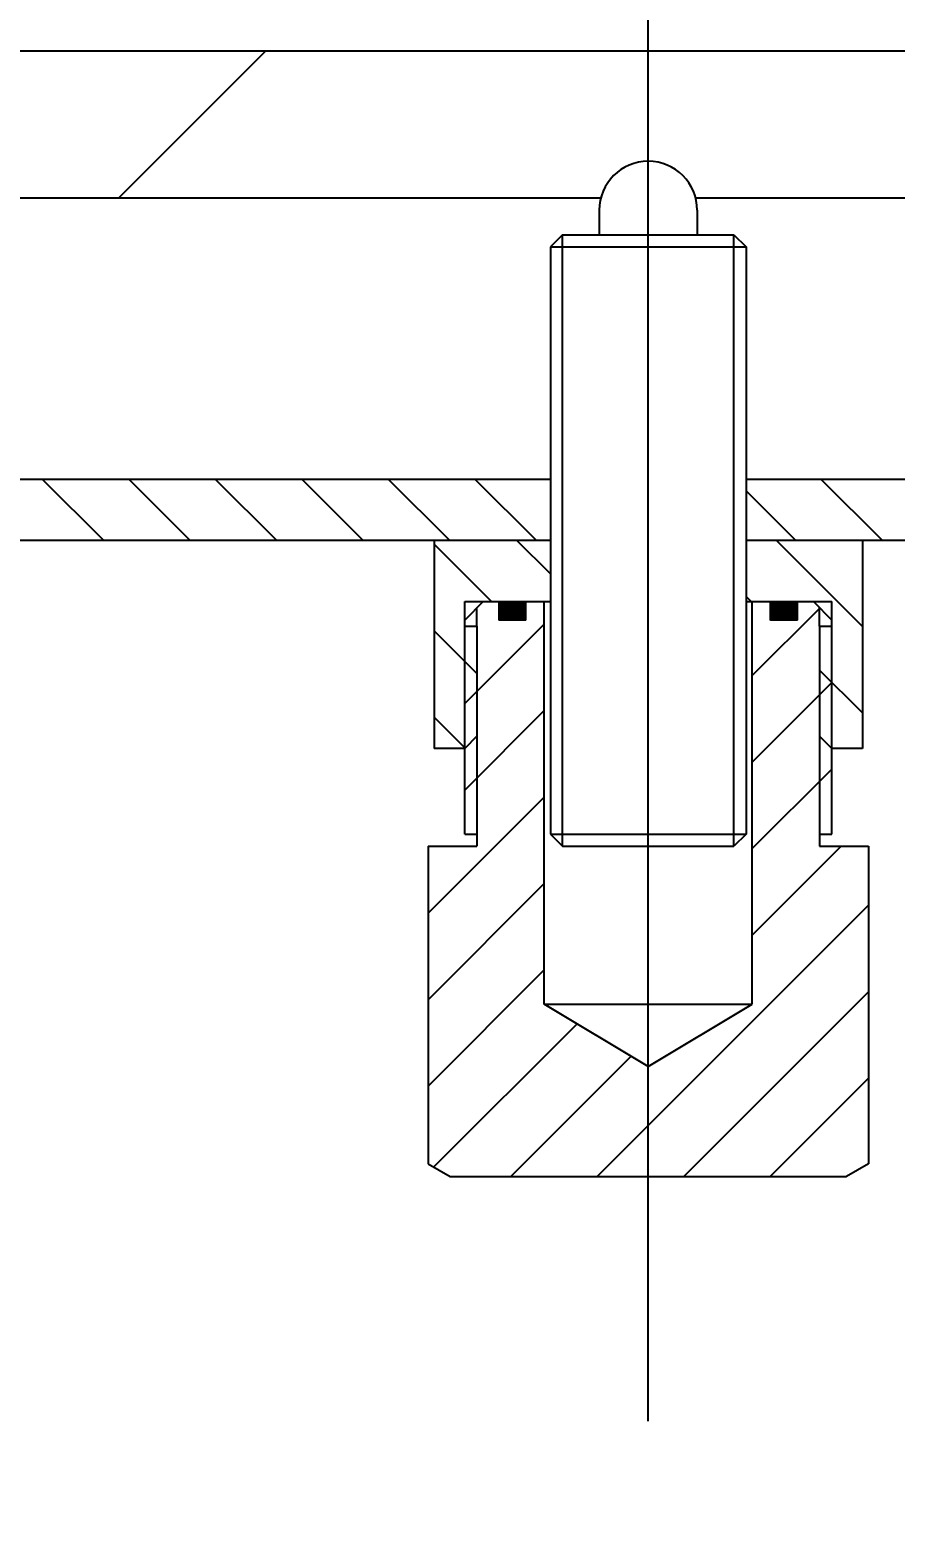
# Model space of a CAD drawing. Header units: millimetres. Extents: x 0 to 1189, y 0 to 841.
# Drawn here: x 217.76 to 224.84, y 715.84 to 728.07 of the extents above; entities that cross this region are included whole.
import ezdxf

# ---------------------------------------------------------------- set-up
doc = ezdxf.new("R2010")
doc.units = ezdxf.units.MM
doc.header["$LTSCALE"] = 65.395
doc.linetypes.add('CENTER', pattern=[0.6, 0.375, -0.075, 0.075, -0.075])
doc.layers.get('0').update_dxf_attribs({"linetype": 'CONTINUOUS'})
for name, color, linetype in [('ALL_AXIS', 7, 'CONTINUOUS'), ('ALL_CHAMFER', 7, 'CONTINUOUS'), ('ALL_DIMENSIONS', 7, 'CONTINUOUS')]:
    doc.layers.add(name, color=color, linetype=linetype)
doc.styles.get("Standard").update_dxf_attribs({"font": 'txt', "width": 0.7})
doc.dimstyles.new('DIMSTYLE_1', dxfattribs={"dimtxt": 3.5, "dimasz": 3, "dimexe": 0.18, "dimexo": 0.0625, "dimgap": 0.09, "dimtad": 1, "dimdec": 5, "dimlfac": 10, "dimdsep": 46, "dimtxsty": 'STANDARD', "dimblk": '_FILLED', "dimblk1": '_FILLED', "dimblk2": '_FILLED', "dimcen": 0.09, "dimadec": 0, "dimazin": 0, "dimtp": 2, "dimtm": 2, "dimtfac": 1, "dimtdec": 5, "dimtofl": 0, "dimtmove": 0, "dimatfit": 3, "dimldrblk": '_FILLED', "dimfxl": 1, "dimtolj": 1, "dimarcsym": 0})

# ---------------------------------------------------------------- blocks, each defined once
blk = doc.blocks.new('_FILLED')
at = {"color": 0, "linetype": 'BYBLOCK'}
blk.add_solid([(0, 0), (-1, 0.1667), (-1, -0.1667)], dxfattribs=at)
blk = doc.blocks.new('*D0')
at = {"layer": 'ALL_DIMENSIONS', "color": 2, "linetype": 'CONTINUOUS'}
for p, q in [((27.718, 722.401), (27.718, 595.901)), ((1064.818, 722.401), (1064.818, 612.208)), ((1064.818, 601.929), (1064.818, 595.901)), ((27.718, 597.901), (546.268, 597.901)), ((1064.818, 597.901), (546.268, 597.901))]:
    blk.add_line(p, q, dxfattribs=at)
at = {"layer": 'ALL_DIMENSIONS', "color": 2, "linetype": 'CONTINUOUS', "xscale": 3, "yscale": 3, "zscale": 3, "rotation": 180}
blk.add_blockref('_FILLED', (27.718, 597.901), dxfattribs=at)
at = {"layer": 'ALL_DIMENSIONS', "color": 2, "linetype": 'CONTINUOUS', "xscale": 3, "yscale": 3, "zscale": 3}
blk.add_blockref('_FILLED', (1064.818, 597.901), dxfattribs=at)
blk = doc.blocks.new('*D7')
at = {"layer": 'ALL_DIMENSIONS', "color": 2, "linetype": 'CONTINUOUS'}
for p, q in [((27.718, 722.401), (27.718, 587.901)), ((1127.218, 613.901), (1127.218, 587.901)), ((27.718, 589.901), (577.468, 589.901)), ((1127.218, 589.901), (577.468, 589.901))]:
    blk.add_line(p, q, dxfattribs=at)
at = {"layer": 'ALL_DIMENSIONS', "color": 2, "linetype": 'CONTINUOUS', "xscale": 3, "yscale": 3, "zscale": 3, "rotation": 180}
blk.add_blockref('_FILLED', (27.718, 589.901), dxfattribs=at)
at = {"layer": 'ALL_DIMENSIONS', "color": 2, "linetype": 'CONTINUOUS', "xscale": 3, "yscale": 3, "zscale": 3}
blk.add_blockref('_FILLED', (1127.218, 589.901), dxfattribs=at)
blk = doc.blocks.new('*D8')
at = {"layer": 'ALL_DIMENSIONS', "color": 2, "linetype": 'CONTINUOUS'}
for p, q in [((1151.568, 722.551), (1151.568, 578.96)), ((27.718, 722.401), (27.718, 578.96)), ((27.718, 580.96), (589.643, 580.96)), ((1151.568, 580.96), (589.643, 580.96))]:
    blk.add_line(p, q, dxfattribs=at)
at = {"layer": 'ALL_DIMENSIONS', "color": 2, "linetype": 'CONTINUOUS', "xscale": 3, "yscale": 3, "zscale": 3, "rotation": 180}
blk.add_blockref('_FILLED', (27.718, 580.96), dxfattribs=at)
at = {"layer": 'ALL_DIMENSIONS', "color": 2, "linetype": 'CONTINUOUS', "xscale": 3, "yscale": 3, "zscale": 3}
blk.add_blockref('_FILLED', (1151.568, 580.96), dxfattribs=at)

msp = doc.modelspace()

# ---------------------------------------------------------------- linework, layer by layer
at = {"color": 7, "linetype": 'CONTINUOUS'}
for p, q in [((241.2039348, 727.9007175), (207.0079788, 727.9007175)), ((222.4313672, 726.7007175), (213.2049921, 726.7007175)), ((241.5666996, 726.7007175), (223.2049921, 726.7007175)), ((222.1181797, 726.4007175), (223.5181797, 726.4007175)), ((222.0181797, 724.4007175), (213.6251726, 724.4007175)), ((241.4050192, 724.4007175), (223.6181797, 724.4007175)), ((222.0181797, 723.9007175), (213.6181797, 723.9007175)), ((221.0681797, 723.9007175), (221.0681797, 722.2007175)), ((315.3181797, 723.9007175), (223.6181797, 723.9007175)), ((224.5681797, 723.9007175), (224.5681797, 722.2007175)), ((221.3181797, 721.5007175), (221.3181797, 723.4007175)), ((221.4681797, 723.4007175), (221.3181797, 723.2507175)), ((221.3181797, 723.4007175), (222.0181797, 723.4007175)), ((221.5981797, 723.2507175), (221.5981797, 723.4007175)), ((221.8181797, 723.2507175), (221.8181797, 723.4007175)), ((221.9681797, 720.111449), (221.9681797, 723.4007175)), ((223.6181797, 723.4007175), (224.3181797, 723.4007175)), ((223.6681797, 720.111449), (223.6681797, 723.4007175)), ((223.8181797, 723.2507175), (223.8181797, 723.4007175)), ((224.0381797, 723.2507175), (224.0381797, 723.4007175)), ((224.1681797, 723.4007175), (224.3181797, 723.2507175)), ((224.3181797, 721.5007175), (224.3181797, 723.4007175)), ((221.8181797, 723.2507175), (221.5981797, 723.2507175)), ((224.0381797, 723.2507175), (223.8181797, 723.2507175)), ((221.3181797, 723.2007175), (221.4181797, 723.2007175)), ((221.4181797, 723.2007175), (221.4181797, 722.3007175)), ((224.2181797, 723.2007175), (224.2181797, 722.3007175)), ((224.2181797, 723.2007175), (224.3181797, 723.2007175)), ((221.4181797, 722.3007175), (221.3181797, 722.2007175)), ((224.2181797, 722.3007175), (224.3181797, 722.2007175)), ((221.3181797, 722.2007175), (221.0681797, 722.2007175)), ((224.5681797, 722.2007175), (224.3181797, 722.2007175)), ((221.3182059, 721.5007175), (221.4181797, 721.5007175)), ((221.4181797, 721.5007175), (221.4181797, 721.4007175)), ((224.2181797, 721.5007175), (224.2181797, 721.4007175)), ((224.2181797, 721.5007175), (224.3181534, 721.5007175)), ((221.0181797, 721.4007175), (221.0181797, 718.8046405)), ((221.0181797, 721.4007175), (221.4181797, 721.4007175)), ((222.1181797, 721.4007175), (223.5181797, 721.4007175)), ((224.2181797, 721.4007175), (224.6181797, 721.4007175)), ((224.6181797, 721.4007175), (224.6181797, 718.8046405)), ((222.8181797, 719.6007175), (221.9681797, 720.111449)), ((221.9681797, 720.111449), (223.6681797, 720.111449)), ((222.8181797, 719.6007175), (223.6681797, 720.111449)), ((221.0181797, 718.8046405), (221.1981797, 718.7007175)), ((221.1981797, 718.7007175), (224.4381797, 718.7007175)), ((224.6181797, 718.8046405), (224.4381797, 718.7007175))]:
    msp.add_line(p, q, dxfattribs=at)
at = {"color": 2, "linetype": 'CONTINUOUS'}
for p, q in [((218.4885027, 726.7007175), (219.6885027, 727.9007175)), ((222.1181797, 721.4007175), (222.1181797, 726.4007175)), ((223.5181797, 721.4007175), (223.5181797, 726.4007175)), ((218.3678133, 723.9007175), (217.8678133, 724.4007175)), ((219.0749201, 723.9007175), (218.5749201, 724.4007175)), ((219.7820269, 723.9007175), (219.2820269, 724.4007175)), ((220.4891336, 723.9007175), (219.9891336, 724.4007175)), ((221.1962404, 723.9007175), (220.6962404, 724.4007175)), ((221.9033472, 723.9007175), (221.4033472, 724.4007175)), ((222.0181797, 724.4007175), (222.0181797, 723.4007175)), ((223.6181797, 724.4007175), (223.6181797, 723.4007175)), ((224.7317743, 723.9007175), (224.2317743, 724.4007175)), ((224.0246675, 723.9007175), (223.6181797, 724.3072053)), ((221.5378458, 723.4007175), (221.0681797, 723.8703836)), ((222.0181797, 723.6274903), (221.7449525, 723.9007175)), ((224.5681797, 723.1988107), (223.8662729, 723.9007175)), ((221.4181797, 723.2007175), (221.4181797, 723.3507175)), ((221.7029859, 723.2507175), (221.5981797, 723.4003962)), ((221.7017651, 723.2507175), (221.5981797, 723.3986528)), ((221.7005443, 723.2507175), (221.5981797, 723.3969093)), ((221.6993236, 723.2507175), (221.5981797, 723.3951659)), ((221.6981028, 723.2507175), (221.5981797, 723.3934225)), ((221.696882, 723.2507175), (221.5981797, 723.391679)), ((221.6956612, 723.2507175), (221.5981797, 723.3899356)), ((221.6944405, 723.2507175), (221.5981797, 723.3881921)), ((221.6932197, 723.2507175), (221.5981797, 723.3864487)), ((221.6919989, 723.2507175), (221.5981797, 723.3847052)), ((221.6907781, 723.2507175), (221.5981797, 723.3829618)), ((221.6895574, 723.2507175), (221.5981797, 723.3812183)), ((221.6883366, 723.2507175), (221.5981797, 723.3794749)), ((221.6871158, 723.2507175), (221.5981797, 723.3777314)), ((221.685895, 723.2507175), (221.5981797, 723.375988)), ((221.6846743, 723.2507175), (221.5981797, 723.3742445)), ((221.6834535, 723.2507175), (221.5981797, 723.3725011)), ((221.6822327, 723.2507175), (221.5981797, 723.3707576)), ((221.6810119, 723.2507175), (221.5981797, 723.3690142)), ((221.6797912, 723.2507175), (221.5981797, 723.3672708)), ((221.6785704, 723.2507175), (221.5981797, 723.3655273)), ((221.6773496, 723.2507175), (221.5981797, 723.3637839)), ((221.6761288, 723.2507175), (221.5981797, 723.3620404)), ((221.6749081, 723.2507175), (221.5981797, 723.360297)), ((221.6736873, 723.2507175), (221.5981797, 723.3585535)), ((221.6724665, 723.2507175), (221.5981797, 723.3568101)), ((221.6712457, 723.2507175), (221.5981797, 723.3550666)), ((221.670025, 723.2507175), (221.5981797, 723.3533232)), ((221.6688042, 723.2507175), (221.5981797, 723.3515797)), ((221.6675834, 723.2507175), (221.5981797, 723.3498363)), ((221.6663626, 723.2507175), (221.5981797, 723.3480928)), ((221.6651419, 723.2507175), (221.5981797, 723.3463494)), ((221.6639211, 723.2507175), (221.5981797, 723.3446059)), ((221.6627003, 723.2507175), (221.5981797, 723.3428625)), ((221.6614795, 723.2507175), (221.5981797, 723.3411191)), ((221.6602588, 723.2507175), (221.5981797, 723.3393756)), ((221.659038, 723.2507175), (221.5981797, 723.3376322)), ((221.6578172, 723.2507175), (221.5981797, 723.3358887)), ((221.7042066, 723.2507175), (221.5991755, 723.4007175)), ((221.7054274, 723.2507175), (221.6003963, 723.4007175)), ((221.7066482, 723.2507175), (221.6016171, 723.4007175)), ((221.707869, 723.2507175), (221.6028378, 723.4007175)), ((221.7090897, 723.2507175), (221.6040586, 723.4007175)), ((221.7103105, 723.2507175), (221.6052794, 723.4007175)), ((221.7115313, 723.2507175), (221.6065002, 723.4007175)), ((221.7127521, 723.2507175), (221.6077209, 723.4007175)), ((221.7139728, 723.2507175), (221.6089417, 723.4007175)), ((221.7151936, 723.2507175), (221.6101625, 723.4007175)), ((221.7164144, 723.2507175), (221.6113833, 723.4007175)), ((221.7176352, 723.2507175), (221.612604, 723.4007175)), ((221.7188559, 723.2507175), (221.6138248, 723.4007175)), ((221.7200767, 723.2507175), (221.6150456, 723.4007175)), ((221.7212975, 723.2507175), (221.6162664, 723.4007175)), ((221.7225183, 723.2507175), (221.6174871, 723.4007175)), ((221.723739, 723.2507175), (221.6187079, 723.4007175)), ((221.7249598, 723.2507175), (221.6199287, 723.4007175)), ((221.7261806, 723.2507175), (221.6211495, 723.4007175)), ((221.7274014, 723.2507175), (221.6223702, 723.4007175)), ((221.7286221, 723.2507175), (221.623591, 723.4007175)), ((221.7298429, 723.2507175), (221.6248118, 723.4007175)), ((221.7310637, 723.2507175), (221.6260326, 723.4007175)), ((221.7322845, 723.2507175), (221.6272533, 723.4007175)), ((221.7335052, 723.2507175), (221.6284741, 723.4007175)), ((221.734726, 723.2507175), (221.6296949, 723.4007175)), ((221.7359468, 723.2507175), (221.6309157, 723.4007175)), ((221.7371676, 723.2507175), (221.6321364, 723.4007175)), ((221.7383883, 723.2507175), (221.6333572, 723.4007175)), ((221.7396091, 723.2507175), (221.634578, 723.4007175)), ((221.7408299, 723.2507175), (221.6357988, 723.4007175)), ((221.7420507, 723.2507175), (221.6370195, 723.4007175)), ((221.7432714, 723.2507175), (221.6382403, 723.4007175)), ((221.7444922, 723.2507175), (221.6394611, 723.4007175)), ((221.745713, 723.2507175), (221.6406819, 723.4007175)), ((221.7469338, 723.2507175), (221.6419026, 723.4007175)), ((221.7481545, 723.2507175), (221.6431234, 723.4007175)), ((221.7493753, 723.2507175), (221.6443442, 723.4007175)), ((221.7505961, 723.2507175), (221.645565, 723.4007175)), ((221.7518169, 723.2507175), (221.6467857, 723.4007175)), ((221.7530376, 723.2507175), (221.6480065, 723.4007175)), ((221.7542584, 723.2507175), (221.6492273, 723.4007175)), ((221.7554792, 723.2507175), (221.6504481, 723.4007175)), ((221.7567, 723.2507175), (221.6516688, 723.4007175)), ((221.7579207, 723.2507175), (221.6528896, 723.4007175)), ((221.7591415, 723.2507175), (221.6541104, 723.4007175)), ((221.7603623, 723.2507175), (221.6553311, 723.4007175)), ((221.7615831, 723.2507175), (221.6565519, 723.4007175)), ((221.7628038, 723.2507175), (221.6577727, 723.4007175)), ((221.7640246, 723.2507175), (221.6589935, 723.4007175)), ((221.7652454, 723.2507175), (221.6602142, 723.4007175)), ((221.7664662, 723.2507175), (221.661435, 723.4007175)), ((221.7676869, 723.2507175), (221.6626558, 723.4007175)), ((221.7689077, 723.2507175), (221.6638766, 723.4007175)), ((221.7701285, 723.2507175), (221.6650973, 723.4007175)), ((221.7713493, 723.2507175), (221.6663181, 723.4007175)), ((221.77257, 723.2507175), (221.6675389, 723.4007175)), ((221.7737908, 723.2507175), (221.6687597, 723.4007175)), ((221.7750116, 723.2507175), (221.6699804, 723.4007175)), ((221.7762323, 723.2507175), (221.6712012, 723.4007175)), ((221.7774531, 723.2507175), (221.672422, 723.4007175)), ((221.7786739, 723.2507175), (221.6736428, 723.4007175)), ((221.7798947, 723.2507175), (221.6748635, 723.4007175)), ((221.7811154, 723.2507175), (221.6760843, 723.4007175)), ((221.7823362, 723.2507175), (221.6773051, 723.4007175)), ((221.783557, 723.2507175), (221.6785259, 723.4007175)), ((221.7847778, 723.2507175), (221.6797466, 723.4007175)), ((221.7859985, 723.2507175), (221.6809674, 723.4007175)), ((221.7872193, 723.2507175), (221.6821882, 723.4007175)), ((221.7884401, 723.2507175), (221.683409, 723.4007175)), ((221.7896609, 723.2507175), (221.6846297, 723.4007175)), ((221.7908816, 723.2507175), (221.6858505, 723.4007175)), ((221.7921024, 723.2507175), (221.6870713, 723.4007175)), ((221.7933232, 723.2507175), (221.6882921, 723.4007175)), ((221.794544, 723.2507175), (221.6895128, 723.4007175)), ((221.7957647, 723.2507175), (221.6907336, 723.4007175)), ((221.7969855, 723.2507175), (221.6919544, 723.4007175)), ((221.7982063, 723.2507175), (221.6931752, 723.4007175)), ((221.7994271, 723.2507175), (221.6943959, 723.4007175)), ((221.8006478, 723.2507175), (221.6956167, 723.4007175)), ((221.8018686, 723.2507175), (221.6968375, 723.4007175)), ((221.8030894, 723.2507175), (221.6980583, 723.4007175)), ((221.8043102, 723.2507175), (221.699279, 723.4007175)), ((221.8055309, 723.2507175), (221.7004998, 723.4007175)), ((221.8067517, 723.2507175), (221.7017206, 723.4007175)), ((221.8079725, 723.2507175), (221.7029414, 723.4007175)), ((221.8091933, 723.2507175), (221.7041621, 723.4007175)), ((221.810414, 723.2507175), (221.7053829, 723.4007175)), ((221.8116348, 723.2507175), (221.7066037, 723.4007175)), ((221.8128556, 723.2507175), (221.7078245, 723.4007175)), ((221.8140764, 723.2507175), (221.7090452, 723.4007175)), ((221.8152971, 723.2507175), (221.710266, 723.4007175)), ((221.8165179, 723.2507175), (221.7114868, 723.4007175)), ((221.8177387, 723.2507175), (221.7127076, 723.4007175)), ((221.8181797, 723.2518311), (221.7139283, 723.4007175)), ((221.8181797, 723.2535746), (221.7151491, 723.4007175)), ((221.8181797, 723.255318), (221.7163699, 723.4007175)), ((221.8181797, 723.2570615), (221.7175907, 723.4007175)), ((221.8181797, 723.2588049), (221.7188114, 723.4007175)), ((221.8181797, 723.2605484), (221.7200322, 723.4007175)), ((221.8181797, 723.2622918), (221.721253, 723.4007175)), ((221.8181797, 723.2640353), (221.7224738, 723.4007175)), ((221.8181797, 723.2657787), (221.7236945, 723.4007175)), ((221.8181797, 723.2675221), (221.7249153, 723.4007175)), ((221.8181797, 723.2692656), (221.7261361, 723.4007175)), ((221.8181797, 723.271009), (221.7273568, 723.4007175)), ((221.8181797, 723.2727525), (221.7285776, 723.4007175)), ((221.8181797, 723.2744959), (221.7297984, 723.4007175)), ((221.8181797, 723.2762394), (221.7310192, 723.4007175)), ((221.8181797, 723.2779828), (221.7322399, 723.4007175)), ((221.8181797, 723.2797263), (221.7334607, 723.4007175)), ((221.8181797, 723.2814697), (221.7346815, 723.4007175)), ((221.8181797, 723.2832132), (221.7359023, 723.4007175)), ((221.8181797, 723.2849566), (221.737123, 723.4007175)), ((221.8181797, 723.2867001), (221.7383438, 723.4007175)), ((221.8181797, 723.2884435), (221.7395646, 723.4007175)), ((221.8181797, 723.290187), (221.7407854, 723.4007175)), ((221.8181797, 723.2919304), (221.7420061, 723.4007175)), ((221.8181797, 723.2936739), (221.7432269, 723.4007175)), ((221.8181797, 723.2954173), (221.7444477, 723.4007175)), ((221.8181797, 723.2971607), (221.7456685, 723.4007175)), ((221.8181797, 723.2989042), (221.7468892, 723.4007175)), ((221.8181797, 723.3006476), (221.74811, 723.4007175)), ((221.8181797, 723.3023911), (221.7493308, 723.4007175)), ((221.8181797, 723.3041345), (221.7505516, 723.4007175)), ((221.8181797, 723.305878), (221.7517723, 723.4007175)), ((221.8181797, 723.3076214), (221.7529931, 723.4007175)), ((221.8181797, 723.3093649), (221.7542139, 723.4007175)), ((221.8181797, 723.3111083), (221.7554347, 723.4007175)), ((221.8181797, 723.3128518), (221.7566554, 723.4007175)), ((221.8181797, 723.3145952), (221.7578762, 723.4007175)), ((221.8181797, 723.3163387), (221.759097, 723.4007175)), ((221.8181797, 723.3180821), (221.7603178, 723.4007175)), ((221.8181797, 723.3198256), (221.7615385, 723.4007175)), ((221.8181797, 723.321569), (221.7627593, 723.4007175)), ((221.8181797, 723.3233124), (221.7639801, 723.4007175)), ((221.8181797, 723.3250559), (221.7652009, 723.4007175)), ((221.8181797, 723.3267993), (221.7664216, 723.4007175)), ((221.8181797, 723.3285428), (221.7676424, 723.4007175)), ((221.8181797, 723.3302862), (221.7688632, 723.4007175)), ((221.8181797, 723.3320297), (221.770084, 723.4007175)), ((221.8181797, 723.3337731), (221.7713047, 723.4007175)), ((221.8181797, 723.3355166), (221.7725255, 723.4007175)), ((221.8181797, 723.33726), (221.7737463, 723.4007175)), ((221.8181797, 723.3390035), (221.7749671, 723.4007175)), ((221.8181797, 723.3407469), (221.7761878, 723.4007175)), ((221.8181797, 723.3424904), (221.7774086, 723.4007175)), ((221.8181797, 723.3442338), (221.7786294, 723.4007175)), ((221.8181797, 723.3459773), (221.7798502, 723.4007175)), ((221.8181797, 723.3477207), (221.7810709, 723.4007175)), ((221.8181797, 723.3494641), (221.7822917, 723.4007175)), ((221.8181797, 723.3512076), (221.7835125, 723.4007175)), ((221.8181797, 723.352951), (221.7847333, 723.4007175)), ((221.8181797, 723.3546945), (221.785954, 723.4007175)), ((221.8181797, 723.3564379), (221.7871748, 723.4007175)), ((221.8181797, 723.3581814), (221.7883956, 723.4007175)), ((221.8181797, 723.3599248), (221.7896164, 723.4007175)), ((221.8181797, 723.3616683), (221.7908371, 723.4007175)), ((221.8181797, 723.3634117), (221.7920579, 723.4007175)), ((221.8181797, 723.3651552), (221.7932787, 723.4007175)), ((221.8181797, 723.3668986), (221.7944995, 723.4007175)), ((221.8181797, 723.3686421), (221.7957202, 723.4007175)), ((221.8181797, 723.3703855), (221.796941, 723.4007175)), ((221.8181797, 723.372129), (221.7981618, 723.4007175)), ((221.8181797, 723.3738724), (221.7993826, 723.4007175)), ((221.8181797, 723.3756158), (221.8006033, 723.4007175)), ((221.8181797, 723.3773593), (221.8018241, 723.4007175)), ((221.8181797, 723.3791027), (221.8030449, 723.4007175)), ((221.8181797, 723.3808462), (221.8042656, 723.4007175)), ((221.8181797, 723.3825896), (221.8054864, 723.4007175)), ((221.8181797, 723.3843331), (221.8067072, 723.4007175)), ((221.8181797, 723.3860765), (221.807928, 723.4007175)), ((221.8181797, 723.38782), (221.8091487, 723.4007175)), ((221.8181797, 723.3895634), (221.8103695, 723.4007175)), ((221.8181797, 723.3913069), (221.8115903, 723.4007175)), ((221.8181797, 723.3930503), (221.8128111, 723.4007175)), ((221.8181797, 723.3947938), (221.8140318, 723.4007175)), ((221.8181797, 723.3965372), (221.8152526, 723.4007175)), ((221.8181797, 723.3982807), (221.8164734, 723.4007175)), ((221.8181797, 723.4000241), (221.8176942, 723.4007175)), ((223.6591661, 723.4007175), (223.6181797, 723.4417039)), ((223.6681797, 722.7966419), (224.2202174, 723.3486797)), ((223.9223541, 723.2507175), (223.8181797, 723.3994939)), ((223.9211333, 723.2507175), (223.8181797, 723.3977505)), ((223.9199125, 723.2507175), (223.8181797, 723.396007)), ((223.9186918, 723.2507175), (223.8181797, 723.3942636)), ((223.917471, 723.2507175), (223.8181797, 723.3925202)), ((223.9162502, 723.2507175), (223.8181797, 723.3907767)), ((223.9150294, 723.2507175), (223.8181797, 723.3890333)), ((223.9138087, 723.2507175), (223.8181797, 723.3872898)), ((223.9125879, 723.2507175), (223.8181797, 723.3855464)), ((223.9113671, 723.2507175), (223.8181797, 723.3838029)), ((223.9101463, 723.2507175), (223.8181797, 723.3820595)), ((223.9089256, 723.2507175), (223.8181797, 723.380316)), ((223.9077048, 723.2507175), (223.8181797, 723.3785726)), ((223.906484, 723.2507175), (223.8181797, 723.3768291)), ((223.9052632, 723.2507175), (223.8181797, 723.3750857)), ((223.9040425, 723.2507175), (223.8181797, 723.3733422)), ((223.9028217, 723.2507175), (223.8181797, 723.3715988)), ((223.9016009, 723.2507175), (223.8181797, 723.3698553)), ((223.9003801, 723.2507175), (223.8181797, 723.3681119)), ((223.8991594, 723.2507175), (223.8181797, 723.3663685)), ((223.8979386, 723.2507175), (223.8181797, 723.364625)), ((223.8967178, 723.2507175), (223.8181797, 723.3628816)), ((223.895497, 723.2507175), (223.8181797, 723.3611381)), ((223.8942763, 723.2507175), (223.8181797, 723.3593947)), ((223.8930555, 723.2507175), (223.8181797, 723.3576512)), ((223.8918347, 723.2507175), (223.8181797, 723.3559078)), ((223.8906139, 723.2507175), (223.8181797, 723.3541643)), ((223.8893932, 723.2507175), (223.8181797, 723.3524209)), ((223.8881724, 723.2507175), (223.8181797, 723.3506774)), ((223.8869516, 723.2507175), (223.8181797, 723.348934)), ((223.8857308, 723.2507175), (223.8181797, 723.3471905)), ((223.8845101, 723.2507175), (223.8181797, 723.3454471)), ((223.8832893, 723.2507175), (223.8181797, 723.3437036)), ((223.8820685, 723.2507175), (223.8181797, 723.3419602)), ((223.8808477, 723.2507175), (223.8181797, 723.3402168)), ((223.879627, 723.2507175), (223.8181797, 723.3384733)), ((223.8784062, 723.2507175), (223.8181797, 723.3367299)), ((223.8771854, 723.2507175), (223.8181797, 723.3349864)), ((223.9235749, 723.2507175), (223.8185437, 723.4007175)), ((223.9247956, 723.2507175), (223.8197645, 723.4007175)), ((223.9260164, 723.2507175), (223.8209853, 723.4007175)), ((223.9272372, 723.2507175), (223.822206, 723.4007175)), ((223.9284579, 723.2507175), (223.8234268, 723.4007175)), ((223.9296787, 723.2507175), (223.8246476, 723.4007175)), ((223.9308995, 723.2507175), (223.8258684, 723.4007175)), ((223.9321203, 723.2507175), (223.8270891, 723.4007175)), ((223.933341, 723.2507175), (223.8283099, 723.4007175)), ((223.9345618, 723.2507175), (223.8295307, 723.4007175)), ((223.9357826, 723.2507175), (223.8307515, 723.4007175)), ((223.9370034, 723.2507175), (223.8319722, 723.4007175)), ((223.9382241, 723.2507175), (223.833193, 723.4007175)), ((223.9394449, 723.2507175), (223.8344138, 723.4007175)), ((223.9406657, 723.2507175), (223.8356346, 723.4007175)), ((223.9418865, 723.2507175), (223.8368553, 723.4007175)), ((223.9431072, 723.2507175), (223.8380761, 723.4007175)), ((223.944328, 723.2507175), (223.8392969, 723.4007175)), ((223.9455488, 723.2507175), (223.8405177, 723.4007175)), ((223.9467696, 723.2507175), (223.8417384, 723.4007175)), ((223.9479903, 723.2507175), (223.8429592, 723.4007175)), ((223.9492111, 723.2507175), (223.84418, 723.4007175)), ((223.9504319, 723.2507175), (223.8454008, 723.4007175)), ((223.9516527, 723.2507175), (223.8466215, 723.4007175)), ((223.9528734, 723.2507175), (223.8478423, 723.4007175)), ((223.9540942, 723.2507175), (223.8490631, 723.4007175)), ((223.955315, 723.2507175), (223.8502839, 723.4007175)), ((223.9565358, 723.2507175), (223.8515046, 723.4007175)), ((223.9577565, 723.2507175), (223.8527254, 723.4007175)), ((223.9589773, 723.2507175), (223.8539462, 723.4007175)), ((223.9601981, 723.2507175), (223.855167, 723.4007175)), ((223.9614189, 723.2507175), (223.8563877, 723.4007175)), ((223.9626396, 723.2507175), (223.8576085, 723.4007175)), ((223.9638604, 723.2507175), (223.8588293, 723.4007175)), ((223.9650812, 723.2507175), (223.8600501, 723.4007175)), ((223.966302, 723.2507175), (223.8612708, 723.4007175)), ((223.9675227, 723.2507175), (223.8624916, 723.4007175)), ((223.9687435, 723.2507175), (223.8637124, 723.4007175)), ((223.9699643, 723.2507175), (223.8649332, 723.4007175)), ((223.9711851, 723.2507175), (223.8661539, 723.4007175)), ((223.9724058, 723.2507175), (223.8673747, 723.4007175)), ((223.9736266, 723.2507175), (223.8685955, 723.4007175)), ((223.9748474, 723.2507175), (223.8698163, 723.4007175)), ((223.9760682, 723.2507175), (223.871037, 723.4007175)), ((223.9772889, 723.2507175), (223.8722578, 723.4007175)), ((223.9785097, 723.2507175), (223.8734786, 723.4007175)), ((223.9797305, 723.2507175), (223.8746994, 723.4007175)), ((223.9809513, 723.2507175), (223.8759201, 723.4007175)), ((223.982172, 723.2507175), (223.8771409, 723.4007175)), ((223.9833928, 723.2507175), (223.8783617, 723.4007175)), ((223.9846136, 723.2507175), (223.8795824, 723.4007175)), ((223.9858344, 723.2507175), (223.8808032, 723.4007175)), ((223.9870551, 723.2507175), (223.882024, 723.4007175)), ((223.9882759, 723.2507175), (223.8832448, 723.4007175)), ((223.9894967, 723.2507175), (223.8844655, 723.4007175)), ((223.9907175, 723.2507175), (223.8856863, 723.4007175)), ((223.9919382, 723.2507175), (223.8869071, 723.4007175)), ((223.993159, 723.2507175), (223.8881279, 723.4007175)), ((223.9943798, 723.2507175), (223.8893486, 723.4007175)), ((223.9956006, 723.2507175), (223.8905694, 723.4007175)), ((223.9968213, 723.2507175), (223.8917902, 723.4007175)), ((223.9980421, 723.2507175), (223.893011, 723.4007175)), ((223.9992629, 723.2507175), (223.8942317, 723.4007175)), ((224.0004836, 723.2507175), (223.8954525, 723.4007175)), ((224.0017044, 723.2507175), (223.8966733, 723.4007175)), ((224.0029252, 723.2507175), (223.8978941, 723.4007175)), ((224.004146, 723.2507175), (223.8991148, 723.4007175)), ((224.0053667, 723.2507175), (223.9003356, 723.4007175)), ((224.0065875, 723.2507175), (223.9015564, 723.4007175)), ((224.0078083, 723.2507175), (223.9027772, 723.4007175)), ((224.0090291, 723.2507175), (223.9039979, 723.4007175)), ((224.0102498, 723.2507175), (223.9052187, 723.4007175)), ((224.0114706, 723.2507175), (223.9064395, 723.4007175)), ((224.0126914, 723.2507175), (223.9076603, 723.4007175)), ((224.0139122, 723.2507175), (223.908881, 723.4007175)), ((224.0151329, 723.2507175), (223.9101018, 723.4007175)), ((224.0163537, 723.2507175), (223.9113226, 723.4007175)), ((224.0175745, 723.2507175), (223.9125434, 723.4007175)), ((224.0187953, 723.2507175), (223.9137641, 723.4007175)), ((224.020016, 723.2507175), (223.9149849, 723.4007175)), ((224.0212368, 723.2507175), (223.9162057, 723.4007175)), ((224.0224576, 723.2507175), (223.9174265, 723.4007175)), ((224.0236784, 723.2507175), (223.9186472, 723.4007175)), ((224.0248991, 723.2507175), (223.919868, 723.4007175)), ((224.0261199, 723.2507175), (223.9210888, 723.4007175)), ((224.0273407, 723.2507175), (223.9223096, 723.4007175)), ((224.0285615, 723.2507175), (223.9235303, 723.4007175)), ((224.0297822, 723.2507175), (223.9247511, 723.4007175)), ((224.031003, 723.2507175), (223.9259719, 723.4007175)), ((224.0322238, 723.2507175), (223.9271927, 723.4007175)), ((224.0334446, 723.2507175), (223.9284134, 723.4007175)), ((224.0346653, 723.2507175), (223.9296342, 723.4007175)), ((224.0358861, 723.2507175), (223.930855, 723.4007175)), ((224.0371069, 723.2507175), (223.9320758, 723.4007175)), ((224.0381797, 723.2509288), (223.9332965, 723.4007175)), ((224.0381797, 723.2526723), (223.9345173, 723.4007175)), ((224.0381797, 723.2544157), (223.9357381, 723.4007175)), ((224.0381797, 723.2561592), (223.9369589, 723.4007175)), ((224.0381797, 723.2579026), (223.9381796, 723.4007175)), ((224.0381797, 723.2596461), (223.9394004, 723.4007175)), ((224.0381797, 723.2613895), (223.9406212, 723.4007175)), ((224.0381797, 723.263133), (223.941842, 723.4007175)), ((224.0381797, 723.2648764), (223.9430627, 723.4007175)), ((224.0381797, 723.2666198), (223.9442835, 723.4007175)), ((224.0381797, 723.2683633), (223.9455043, 723.4007175)), ((224.0381797, 723.2701067), (223.9467251, 723.4007175)), ((224.0381797, 723.2718502), (223.9479458, 723.4007175)), ((224.0381797, 723.2735936), (223.9491666, 723.4007175)), ((224.0381797, 723.2753371), (223.9503874, 723.4007175)), ((224.0381797, 723.2770805), (223.9516082, 723.4007175)), ((224.0381797, 723.278824), (223.9528289, 723.4007175)), ((224.0381797, 723.2805674), (223.9540497, 723.4007175)), ((224.0381797, 723.2823109), (223.9552705, 723.4007175)), ((224.0381797, 723.2840543), (223.9564912, 723.4007175)), ((224.0381797, 723.2857978), (223.957712, 723.4007175)), ((224.0381797, 723.2875412), (223.9589328, 723.4007175)), ((224.0381797, 723.2892847), (223.9601536, 723.4007175)), ((224.0381797, 723.2910281), (223.9613743, 723.4007175)), ((224.0381797, 723.2927715), (223.9625951, 723.4007175)), ((224.0381797, 723.294515), (223.9638159, 723.4007175)), ((224.0381797, 723.2962584), (223.9650367, 723.4007175)), ((224.0381797, 723.2980019), (223.9662574, 723.4007175)), ((224.0381797, 723.2997453), (223.9674782, 723.4007175)), ((224.0381797, 723.3014888), (223.968699, 723.4007175)), ((224.0381797, 723.3032322), (223.9699198, 723.4007175)), ((224.0381797, 723.3049757), (223.9711405, 723.4007175)), ((224.0381797, 723.3067191), (223.9723613, 723.4007175)), ((224.0381797, 723.3084626), (223.9735821, 723.4007175)), ((224.0381797, 723.310206), (223.9748029, 723.4007175)), ((224.0381797, 723.3119495), (223.9760236, 723.4007175)), ((224.0381797, 723.3136929), (223.9772444, 723.4007175)), ((224.0381797, 723.3154364), (223.9784652, 723.4007175)), ((224.0381797, 723.3171798), (223.979686, 723.4007175)), ((224.0381797, 723.3189233), (223.9809067, 723.4007175)), ((224.0381797, 723.3206667), (223.9821275, 723.4007175)), ((224.0381797, 723.3224101), (223.9833483, 723.4007175)), ((224.0381797, 723.3241536), (223.9845691, 723.4007175)), ((224.0381797, 723.325897), (223.9857898, 723.4007175)), ((224.0381797, 723.3276405), (223.9870106, 723.4007175)), ((224.0381797, 723.3293839), (223.9882314, 723.4007175)), ((224.0381797, 723.3311274), (223.9894522, 723.4007175)), ((224.0381797, 723.3328708), (223.9906729, 723.4007175)), ((224.0381797, 723.3346143), (223.9918937, 723.4007175)), ((224.0381797, 723.3363577), (223.9931145, 723.4007175)), ((224.0381797, 723.3381012), (223.9943353, 723.4007175)), ((224.0381797, 723.3398446), (223.995556, 723.4007175)), ((224.0381797, 723.3415881), (223.9967768, 723.4007175)), ((224.0381797, 723.3433315), (223.9979976, 723.4007175)), ((224.0381797, 723.345075), (223.9992184, 723.4007175)), ((224.0381797, 723.3468184), (224.0004391, 723.4007175)), ((224.0381797, 723.3485618), (224.0016599, 723.4007175)), ((224.0381797, 723.3503053), (224.0028807, 723.4007175)), ((224.0381797, 723.3520487), (224.0041015, 723.4007175)), ((224.0381797, 723.3537922), (224.0053222, 723.4007175)), ((224.0381797, 723.3555356), (224.006543, 723.4007175)), ((224.0381797, 723.3572791), (224.0077638, 723.4007175)), ((224.0381797, 723.3590225), (224.0089846, 723.4007175)), ((224.0381797, 723.360766), (224.0102053, 723.4007175)), ((224.0381797, 723.3625094), (224.0114261, 723.4007175)), ((224.0381797, 723.3642529), (224.0126469, 723.4007175)), ((224.0381797, 723.3659963), (224.0138677, 723.4007175)), ((224.0381797, 723.3677398), (224.0150884, 723.4007175)), ((224.0381797, 723.3694832), (224.0163092, 723.4007175)), ((224.0381797, 723.3712267), (224.01753, 723.4007175)), ((224.0381797, 723.3729701), (224.0187508, 723.4007175)), ((224.0381797, 723.3747135), (224.0199715, 723.4007175)), ((224.0381797, 723.376457), (224.0211923, 723.4007175)), ((224.0381797, 723.3782004), (224.0224131, 723.4007175)), ((224.0381797, 723.3799439), (224.0236339, 723.4007175)), ((224.0381797, 723.3816873), (224.0248546, 723.4007175)), ((224.0381797, 723.3834308), (224.0260754, 723.4007175)), ((224.0381797, 723.3851742), (224.0272962, 723.4007175)), ((224.0381797, 723.3869177), (224.0285169, 723.4007175)), ((224.0381797, 723.3886611), (224.0297377, 723.4007175)), ((224.0381797, 723.3904046), (224.0309585, 723.4007175)), ((224.0381797, 723.392148), (224.0321793, 723.4007175)), ((224.0381797, 723.3938915), (224.0334, 723.4007175)), ((224.0381797, 723.3956349), (224.0346208, 723.4007175)), ((224.0381797, 723.3973784), (224.0358416, 723.4007175)), ((224.0381797, 723.3991218), (224.0370624, 723.4007175)), ((224.2181797, 723.2007175), (224.2181797, 723.3507175)), ((221.3181797, 722.5679622), (221.9681797, 723.2179622)), ((221.6565964, 723.2507175), (221.5981797, 723.3341453)), ((221.6553757, 723.2507175), (221.5981797, 723.3324018)), ((221.6541549, 723.2507175), (221.5981797, 723.3306584)), ((221.6529341, 723.2507175), (221.5981797, 723.3289149)), ((221.6517133, 723.2507175), (221.5981797, 723.3271715)), ((221.6504926, 723.2507175), (221.5981797, 723.325428)), ((221.6492718, 723.2507175), (221.5981797, 723.3236846)), ((221.648051, 723.2507175), (221.5981797, 723.3219411)), ((221.6468302, 723.2507175), (221.5981797, 723.3201977)), ((221.6456095, 723.2507175), (221.5981797, 723.3184542)), ((221.6443887, 723.2507175), (221.5981797, 723.3167108)), ((221.6431679, 723.2507175), (221.5981797, 723.3149674)), ((221.6419471, 723.2507175), (221.5981797, 723.3132239)), ((221.6407264, 723.2507175), (221.5981797, 723.3114805)), ((221.6395056, 723.2507175), (221.5981797, 723.309737)), ((221.6382848, 723.2507175), (221.5981797, 723.3079936)), ((221.637064, 723.2507175), (221.5981797, 723.3062501)), ((221.6358433, 723.2507175), (221.5981797, 723.3045067)), ((221.6346225, 723.2507175), (221.5981797, 723.3027632)), ((221.6334017, 723.2507175), (221.5981797, 723.3010198)), ((221.6321809, 723.2507175), (221.5981797, 723.2992763)), ((221.6309602, 723.2507175), (221.5981797, 723.2975329)), ((221.6297394, 723.2507175), (221.5981797, 723.2957894)), ((221.6285186, 723.2507175), (221.5981797, 723.294046)), ((221.6272978, 723.2507175), (221.5981797, 723.2923025)), ((221.6260771, 723.2507175), (221.5981797, 723.2905591)), ((221.6248563, 723.2507175), (221.5981797, 723.2888156)), ((221.6236355, 723.2507175), (221.5981797, 723.2870722)), ((221.6224148, 723.2507175), (221.5981797, 723.2853288)), ((221.621194, 723.2507175), (221.5981797, 723.2835853)), ((221.6199732, 723.2507175), (221.5981797, 723.2818419)), ((221.6187524, 723.2507175), (221.5981797, 723.2800984)), ((221.6175317, 723.2507175), (221.5981797, 723.278355)), ((221.6163109, 723.2507175), (221.5981797, 723.2766115)), ((221.6150901, 723.2507175), (221.5981797, 723.2748681)), ((221.6138693, 723.2507175), (221.5981797, 723.2731246)), ((221.6126486, 723.2507175), (221.5981797, 723.2713812)), ((221.6114278, 723.2507175), (221.5981797, 723.2696377)), ((221.610207, 723.2507175), (221.5981797, 723.2678943)), ((221.6089862, 723.2507175), (221.5981797, 723.2661508)), ((221.6077655, 723.2507175), (221.5981797, 723.2644074)), ((221.6065447, 723.2507175), (221.5981797, 723.2626639)), ((221.6053239, 723.2507175), (221.5981797, 723.2609205)), ((221.6041031, 723.2507175), (221.5981797, 723.2591771)), ((221.6028824, 723.2507175), (221.5981797, 723.2574336)), ((221.6016616, 723.2507175), (221.5981797, 723.2556902)), ((221.6004408, 723.2507175), (221.5981797, 723.2539467)), ((221.59922, 723.2507175), (221.5981797, 723.2522033)), ((223.8759646, 723.2507175), (223.8181797, 723.333243)), ((223.8747439, 723.2507175), (223.8181797, 723.3314995)), ((223.8735231, 723.2507175), (223.8181797, 723.3297561)), ((223.8723023, 723.2507175), (223.8181797, 723.3280126)), ((223.8710815, 723.2507175), (223.8181797, 723.3262692)), ((223.8698608, 723.2507175), (223.8181797, 723.3245257)), ((223.86864, 723.2507175), (223.8181797, 723.3227823)), ((223.8674192, 723.2507175), (223.8181797, 723.3210388)), ((223.8661984, 723.2507175), (223.8181797, 723.3192954)), ((223.8649777, 723.2507175), (223.8181797, 723.3175519)), ((223.8637569, 723.2507175), (223.8181797, 723.3158085)), ((223.8625361, 723.2507175), (223.8181797, 723.314065)), ((223.8613153, 723.2507175), (223.8181797, 723.3123216)), ((223.8600946, 723.2507175), (223.8181797, 723.3105782)), ((223.8588738, 723.2507175), (223.8181797, 723.3088347)), ((223.857653, 723.2507175), (223.8181797, 723.3070913)), ((223.8564322, 723.2507175), (223.8181797, 723.3053478)), ((223.8552115, 723.2507175), (223.8181797, 723.3036044)), ((223.8539907, 723.2507175), (223.8181797, 723.3018609)), ((223.8527699, 723.2507175), (223.8181797, 723.3001175)), ((223.8515492, 723.2507175), (223.8181797, 723.298374)), ((223.8503284, 723.2507175), (223.8181797, 723.2966306)), ((223.8491076, 723.2507175), (223.8181797, 723.2948871)), ((223.8478868, 723.2507175), (223.8181797, 723.2931437)), ((223.8466661, 723.2507175), (223.8181797, 723.2914002)), ((223.8454453, 723.2507175), (223.8181797, 723.2896568)), ((223.8442245, 723.2507175), (223.8181797, 723.2879133)), ((223.8430037, 723.2507175), (223.8181797, 723.2861699)), ((223.841783, 723.2507175), (223.8181797, 723.2844265)), ((223.8405622, 723.2507175), (223.8181797, 723.282683)), ((223.8393414, 723.2507175), (223.8181797, 723.2809396)), ((223.8381206, 723.2507175), (223.8181797, 723.2791961)), ((223.8368999, 723.2507175), (223.8181797, 723.2774527)), ((223.8356791, 723.2507175), (223.8181797, 723.2757092)), ((223.8344583, 723.2507175), (223.8181797, 723.2739658)), ((223.8332375, 723.2507175), (223.8181797, 723.2722223)), ((223.8320168, 723.2507175), (223.8181797, 723.2704789)), ((223.830796, 723.2507175), (223.8181797, 723.2687354)), ((223.8295752, 723.2507175), (223.8181797, 723.266992)), ((223.8283544, 723.2507175), (223.8181797, 723.2652485)), ((223.8271337, 723.2507175), (223.8181797, 723.2635051)), ((223.8259129, 723.2507175), (223.8181797, 723.2617616)), ((223.8246921, 723.2507175), (223.8181797, 723.2600182)), ((223.8234713, 723.2507175), (223.8181797, 723.2582748)), ((223.8222506, 723.2507175), (223.8181797, 723.2565313)), ((223.8210298, 723.2507175), (223.8181797, 723.2547879)), ((223.819809, 723.2507175), (223.8181797, 723.2530444)), ((223.8185882, 723.2507175), (223.8181797, 723.251301)), ((221.4181797, 722.8132768), (221.0681797, 723.1632768)), ((223.6681797, 722.0895351), (224.3181797, 722.7395351)), ((224.5681797, 722.4917039), (224.2181797, 722.8417039)), ((221.3181797, 721.8608555), (221.9681797, 722.5108555)), ((221.3209059, 722.2034437), (221.0681797, 722.45617)), ((221.4181797, 722.3007175), (221.4181797, 721.5007175)), ((224.2181797, 722.3007175), (224.2181797, 721.5007175)), ((223.6681797, 721.3824283), (224.3181797, 722.0324283)), ((221.0181797, 720.8537487), (221.9681797, 721.8037487)), ((223.6681797, 720.6753216), (224.3935756, 721.4007175)), ((221.0181797, 720.1466419), (221.9681797, 721.0966419)), ((222.4006823, 718.7007175), (224.6181797, 720.9182148)), ((221.0181797, 719.4395351), (221.9681797, 720.3895351)), ((223.1077891, 718.7007175), (224.6181797, 720.211108)), ((221.0639603, 718.778209), (222.2361734, 719.9504221)), ((221.6935756, 718.7007175), (222.6778776, 719.6850195)), ((223.8148959, 718.7007175), (224.6181797, 719.5040012))]:
    msp.add_line(p, q, dxfattribs=at)
msp.add_circle((223.344627, 722.327182), 15.5253933, dxfattribs=at)
at = {"layer": 'ALL_AXIS', "color": 7, "linetype": 'CENTER'}
for p, q in [((222.8181797, 723.5007175), (222.8181797, 729.0007175)), ((222.8181797, 716.7007175), (222.8181797, 719.4007175))]:
    msp.add_line(p, q, dxfattribs=at)
at = {"layer": 'ALL_AXIS', "color": 7, "linetype": 'CONTINUOUS'}
for p, q in [((222.4181797, 726.6007175), (222.4181797, 726.4007175)), ((223.2181797, 726.6007175), (223.2181797, 726.4007175)), ((222.0181797, 726.3007175), (222.0181797, 721.5007175)), ((223.6181797, 726.3007175), (223.6181797, 721.5007175))]:
    msp.add_line(p, q, dxfattribs=at)
at = {"layer": 'ALL_AXIS', "color": 2, "linetype": 'CENTER'}
msp.add_line((222.8181797, 719.4007175), (222.8181797, 723.5007175), dxfattribs=at)
at = {"layer": 'ALL_AXIS', "color": 7, "linetype": 'CONTINUOUS'}
msp.add_arc((222.8181797, 726.6007175), 0.4, 0, 180, dxfattribs=at)
at = {"layer": 'ALL_CHAMFER', "color": 7, "linetype": 'CONTINUOUS'}
for p, q in [((222.1181797, 726.4007175), (222.0181797, 726.3007175)), ((222.1181797, 726.4007175), (223.5181797, 726.4007175)), ((223.5181797, 726.4007175), (223.6181797, 726.3007175)), ((222.0181797, 726.3007175), (223.6181797, 726.3007175)), ((222.0181797, 721.5007175), (222.1181797, 721.4007175)), ((222.0181797, 721.5007175), (223.6181797, 721.5007175)), ((223.6181797, 721.5007175), (223.5181797, 721.4007175)), ((222.1181797, 721.4007175), (223.5181797, 721.4007175))]:
    msp.add_line(p, q, dxfattribs=at)

# ---------------------------------------------------------------- dimensions: what is measured, and where the dimension line sits
at = {"layer": 'ALL_DIMENSIONS', "color": 2, "linetype": 'CONTINUOUS'}
for base, p1, picture, middle in [((27.7181796641, 580.9599842335), (1151.5681796641, 722.5507174637), '*D8', (584.8807674898, 581.8349842335)), ((27.7181796641, 589.9007174637), (1127.2181796641, 613.9007174637), '*D7', (571.3431796641, 590.7757174637))]:
    dim = msp.add_linear_dim(base=base, p1=p1, p2=(27.7181796641, 722.4007174637), angle=180, dimstyle='DIMSTYLE_1', dxfattribs=at)
    dim.commit()
    dim.dimension.update_dxf_attribs({"geometry": picture, "text_midpoint": middle, "dimtype": 160})
dim = msp.add_linear_dim(base=(1064.8181796641, 597.9007174637), p1=(27.7181796641, 722.4007174637), p2=(1064.8181796641, 722.4007174637), dimstyle='DIMSTYLE_1', dxfattribs=at)
dim.commit()
dim.dimension.update_dxf_attribs({"geometry": '*D0', "text_midpoint": (540.1431796641, 598.7757174637), "dimtype": 160})

doc.saveas('drawing.dxf')
